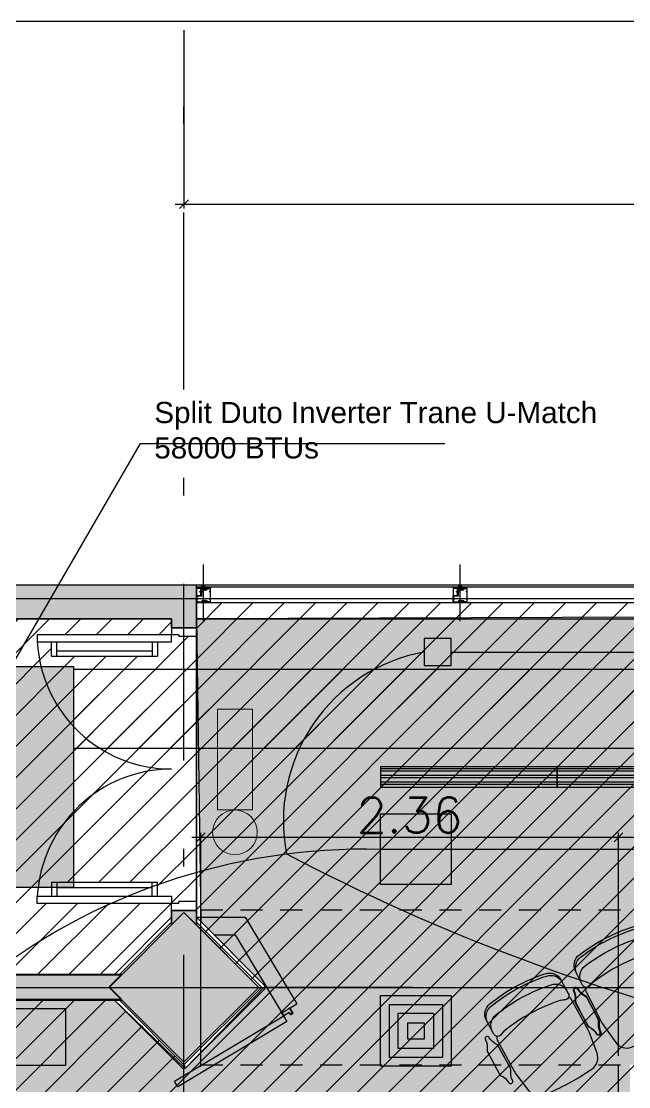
# Model space of a CAD drawing. Header units: millimetres. Extents: x 182 to 575, y -105 to 95.
# Drawn here: x 311.62 to 315.06, y 5.78 to 11.81 of the extents above; entities that cross this region are included whole.
import ezdxf

# ---------------------------------------------------------------- set-up
doc = ezdxf.new("R2010")
doc.units = ezdxf.units.MM
doc.header["$MEASUREMENT"] = 0
for name, pattern in [('DASHDOT', [1, 0.5, -0.25, 0, -0.25]), ('HIDDEN2', [0.1875, 0.125, -0.0625]), ('XR_BL2_AND_MON-REV15$0$DASHDOT', [1, 0.5, -0.25, 0, -0.25])]:
    doc.linetypes.add(name, pattern=pattern)
doc.layers.add('1', color=1, linetype='Continuous', lineweight=9)
doc.layers.add('eletroduto eletrica', color=152, linetype='EL', lineweight=30)
for name, color, linetype in [('ALV_2', 2, 'Continuous'), ('ar condicionado', 160, 'Continuous'), ('base', 253, 'Continuous'), ('CAIX', 1, 'Continuous'), ('COB_PROJ_EST', 1, 'Continuous'), ('construir', 10, 'Continuous'), ('Cota Nivel', 1, 'Continuous'), ('EIXOS', 31, 'DASHDOT'), ('ESTR', 3, 'Continuous'), ('FORRO', 253, 'Continuous'), ('LAY_2', 2, 'Continuous'), ('LUMINOTECNICA', 170, 'Continuous'), ('Mob', 252, 'Continuous'), ('MP-INC-LUMINARIA', 10, 'Continuous'), ('PISO', 252, 'Continuous'), ('XR_BL2_AND_MON-REV15$0$EIXOS_PERFIL', 181, 'XR_BL2_AND_MON-REV15$0$DASHDOT')]:
    doc.layers.add(name, color=color, linetype=linetype)
doc.styles.add('ARIAL', font='arial.ttf')
doc.styles.add('SIMPLEX', font='simplex', dxfattribs={"height": 0.2})
doc.styles.get("Standard").update_dxf_attribs({"font": 'romans.shx'})
doc.linetypes.add('EL', pattern='A,0.5,-0.2,["EL",Standard,S=0.1,R=0,X=-0.08,Y=-0.05],-0.175', length=0.875)
doc.dimstyles.new('SA-25', dxfattribs={"dimtxt": 0.05, "dimasz": 0.05, "dimexe": 0.025, "dimexo": 0.05, "dimgap": 0.025, "dimtad": 1, "dimzin": 4, "dimdsep": 46, "dimtxsty": 'SIMPLEX', "dimblk": 'OBLIQUE', "dimcen": 0.025, "dimdle": 0.05, "dimclrt": 2, "dimaunit": 1, "dimadec": 3, "dimazin": 0, "dimtfac": 1, "dimtofl": 0, "dimtmove": 0, "dimatfit": 3, "dimldrblk": 'OPEN30', "dimfxl": 1, "dimtolj": 1, "dimtzin": 0, "dimarcsym": 0})

# ---------------------------------------------------------------- blocks, each defined once
blk = doc.blocks.new('XR_BL2_AND_MON-REV15$0$P50X50')
at = {"layer": 'base'}
blk.add_hatch(color=256, dxfattribs=at).paths.add_polyline_path([(0, -0.4243), (0.4243, 0), (0, 0.4243), (-0.4243, 0)])
at = {"layer": 'base', "linetype": 'ByBlock'}
blk.add_lwpolyline([(0, -0.4243), (0.4243, 0), (0, 0.4243), (-0.4243, 0)], close=True, dxfattribs=at)
blk = doc.blocks.new('XR_BL2_AND_MON-REV15$0$PILAR 60X60_45')
at = {"layer": 'base'}
blk.add_blockref('XR_BL2_AND_MON-REV15$0$P50X50', (0, 0), dxfattribs=at)
blk = doc.blocks.new('XR_BL2_AND_MON-REV15$0$PERFIL_UNIT_ALCOA')
at = {"color": 1}
for p, q in [((-32.9, 82.7), (-31.8, 82.7)), ((-32.9, 75.7), (-32.9, 82.7)), ((-31.8, 75.7), (-32.9, 75.7)), ((-31.6, 79.7), (-31.6, 78.8)), ((-30.9, 79.7), (-31.6, 79.7)), ((-31.6, 78.8), (-30.9, 78.8)), ((-30.9, 81.8), (-30.9, 79.7)), ((-30.9, 78.8), (-30.9, 76.6)), ((-6.8, 94.7), (-9.4, 94.7)), ((-6.8, 94.7), (-9.4, 94.7)), ((-9.2, 91.6), (-5.5, 91.9)), ((-8, 95.9), (-7, 96.9)), ((-8, 96.3), (-7.5, 96.9)), ((-8, 96.7), (-7.9, 96.9)), ((-8, 95.9), (-7, 96.9)), ((-8, 96.3), (-7.5, 96.9)), ((-8, 96.7), (-7.9, 96.9)), ((-6.9, 95.7), (-8, 96.8)), ((-6.9, 95.7), (-8, 96.8)), ((-7.3, 95.7), (-8, 96.4)), ((-7.3, 95.7), (-8, 96.4)), ((-7.7, 95.7), (-8, 95.9)), ((-7.7, 95.7), (-8, 95.9)), ((-7.8, 95.7), (-6.6, 96.9)), ((-7.8, 95.7), (-6.6, 96.9)), ((-5.5, 94.7), (-7.7, 96.9)), ((-5.5, 94.7), (-7.7, 96.9)), ((-7.4, 95.7), (-6.2, 96.9)), ((-7.4, 95.7), (-6.2, 96.9)), ((-5.1, 94.7), (-7.2, 96.9)), ((-5.1, 94.7), (-7.2, 96.9)), ((-7, 95.7), (-5.8, 96.9)), ((-7, 95.7), (-5.8, 96.9)), ((-4.7, 94.7), (-6.8, 96.9)), ((-6.8, 95), (-4.9, 96.9)), ((-6.8, 95.4), (-5.3, 96.9)), ((-4.7, 94.7), (-6.8, 96.9)), ((-6.8, 95), (-4.9, 96.9)), ((-6.8, 95.4), (-5.3, 96.9)), ((-6.8, 94.7), (-6.8, 95.7)), ((-6.8, 94.7), (-6.8, 95.7)), ((-6, 94.7), (-6.8, 95.6)), ((-6, 94.7), (-6.8, 95.6)), ((-6.4, 94.7), (-6.8, 95.1)), ((-6.4, 94.7), (-6.8, 95.1)), ((-3.9, 94.7), (-6.8, 94.7)), ((-3.9, 94.7), (-6.8, 94.7)), ((-6.6, 94.7), (-4.5, 96.9)), ((-6.6, 94.7), (-4.5, 96.9)), ((-4.3, 94.7), (-6.4, 96.9)), ((-4.3, 94.7), (-6.4, 96.9)), ((-6.2, 94.7), (-4.1, 96.9)), ((-6.2, 94.7), (-4.1, 96.9)), ((-3.9, 94.8), (-6, 96.9)), ((-3.9, 94.8), (-6, 96.9)), ((-5.8, 94.7), (-3.6, 96.9)), ((-5.8, 94.7), (-3.6, 96.9)), ((-3.9, 95.3), (-5.6, 96.9)), ((-3.9, 95.3), (-5.6, 96.9)), ((-5.5, 91.9), (-1.4, 91.9)), ((-5.3, 94.7), (-3.2, 96.9)), ((-5.3, 94.7), (-3.2, 96.9)), ((-3.9, 95.7), (-5.1, 96.9)), ((-3.9, 95.7), (-5.1, 96.9)), ((-4.9, 94.7), (-2.8, 96.9)), ((-4.9, 94.7), (-2.8, 96.9)), ((-3.5, 95.7), (-4.7, 96.9)), ((-3.5, 95.7), (-4.7, 96.9)), ((-4.5, 94.7), (-3.9, 95.3)), ((-4.5, 94.7), (-3.9, 95.3)), ((-3.1, 95.7), (-4.3, 96.9)), ((-3.1, 95.7), (-4.3, 96.9)), ((-4.1, 94.7), (-3.9, 94.9)), ((-4.1, 94.7), (-3.9, 94.9)), ((-2.8, 95.8), (-3.9, 96.9)), ((-2.8, 95.8), (-3.9, 96.9)), ((-3.9, 95.7), (-3.9, 94.7)), ((-3.9, 95.7), (-3.9, 94.7)), ((-1.7, 94.7), (-3.9, 94.7)), ((-1.7, 94.7), (-3.9, 94.7)), ((-3.6, 95.7), (-2.8, 96.5)), ((-3.6, 95.7), (-2.8, 96.5)), ((-2.8, 96.2), (-3.4, 96.9)), ((-2.8, 96.2), (-3.4, 96.9)), ((-3.2, 95.7), (-2.8, 96)), ((-3.2, 95.7), (-2.8, 96)), ((-2.8, 96.6), (-3, 96.9)), ((-2.8, 96.6), (-3, 96.9)), ((38.8, 81.8), (38.8, 79.7)), ((38.8, 79.7), (39.5, 79.7)), ((38.8, 78.8), (38.8, 76.6)), ((39.5, 78.8), (38.8, 78.8)), ((39.5, 79.7), (39.5, 78.8)), ((40.8, 82.7), (39.7, 82.7)), ((39.7, 75.7), (40.8, 75.7)), ((40.8, 75.7), (40.8, 82.7)), ((-33.6, 19), (-33.6, 13.4)), ((-33.6, 13.4), (-15.2, 13.4)), ((-32.9, 42.7), (-31.8, 42.7)), ((-32.9, 35.7), (-32.9, 42.7)), ((-31.8, 35.7), (-32.9, 35.7)), ((-31.6, 39.6), (-31.6, 38.8)), ((-30.9, 39.6), (-31.6, 39.6)), ((-31.6, 38.8), (-30.9, 38.8)), ((-30.9, 41.8), (-30.9, 39.6)), ((-30.9, 38.8), (-30.9, 36.6)), ((-15.2, 19.2), (-21.3, 19.2)), ((-15.2, 19.2), (-21.3, 19.2)), ((-21.3, 13.4), (-15.2, 13.4)), ((-18.6, 19.2), (-12.9, 19.2)), ((-15.2, 19.2), (-15.2, 13.4)), ((-6.8, 23.7), (-9.4, 23.7)), ((-6.8, 23.7), (-9.4, 23.7)), ((-9.2, 26.8), (-5.5, 26.5)), ((-6.9, 22.8), (-8, 21.7)), ((-7.3, 22.8), (-8, 22.1)), ((-7.7, 22.8), (-8, 22.5)), ((-6.9, 22.8), (-8, 21.7)), ((-7.3, 22.8), (-8, 22.1)), ((-7.7, 22.8), (-8, 22.5)), ((-8, 22.6), (-7, 21.6)), ((-8, 22.6), (-7, 21.6)), ((-8, 22.1), (-7.5, 21.6)), ((-8, 22.1), (-7.5, 21.6)), ((-8, 21.7), (-7.9, 21.6)), ((-8, 21.7), (-7.9, 21.6)), ((-7.8, 22.8), (-6.6, 21.6)), ((-7.8, 22.8), (-6.6, 21.6)), ((-5.5, 23.7), (-7.7, 21.6)), ((-5.5, 23.7), (-7.7, 21.6)), ((-7.4, 22.8), (-6.2, 21.6)), ((-7.4, 22.8), (-6.2, 21.6)), ((-5.1, 23.7), (-7.2, 21.6)), ((-5.1, 23.7), (-7.2, 21.6)), ((-7, 22.8), (-5.8, 21.6)), ((-7, 22.8), (-5.8, 21.6)), ((-3.9, 23.7), (-6.8, 23.7)), ((-6.8, 23.7), (-6.8, 22.8)), ((-3.9, 23.7), (-6.8, 23.7)), ((-6.8, 23.7), (-6.8, 22.8)), ((-4.7, 23.7), (-6.8, 21.6)), ((-6, 23.7), (-6.8, 22.9)), ((-6.4, 23.7), (-6.8, 23.3)), ((-4.7, 23.7), (-6.8, 21.6)), ((-6, 23.7), (-6.8, 22.9)), ((-6.4, 23.7), (-6.8, 23.3)), ((-6.8, 23.5), (-4.9, 21.6)), ((-6.8, 23.5), (-4.9, 21.6)), ((-6.8, 23), (-5.3, 21.6)), ((-6.8, 23), (-5.3, 21.6)), ((-6.6, 23.7), (-4.5, 21.6)), ((-6.6, 23.7), (-4.5, 21.6)), ((-4.3, 23.7), (-6.4, 21.6)), ((-4.3, 23.7), (-6.4, 21.6)), ((-6.2, 23.7), (-4.1, 21.6)), ((-6.2, 23.7), (-4.1, 21.6)), ((-3.9, 23.6), (-6, 21.6)), ((-3.9, 23.6), (-6, 21.6)), ((-5.8, 23.7), (-3.6, 21.6)), ((-5.8, 23.7), (-3.6, 21.6)), ((-3.9, 23.2), (-5.6, 21.6)), ((-3.9, 23.2), (-5.6, 21.6)), ((-5.5, 26.5), (-1.4, 26.6)), ((-5.3, 23.7), (-3.2, 21.6)), ((-5.3, 23.7), (-3.2, 21.6)), ((-3.9, 22.8), (-5.1, 21.6)), ((-3.9, 22.8), (-5.1, 21.6)), ((-4.9, 23.7), (-2.8, 21.6)), ((-4.9, 23.7), (-2.8, 21.6)), ((-3.5, 22.8), (-4.7, 21.6)), ((-3.5, 22.8), (-4.7, 21.6)), ((-4.5, 23.7), (-3.9, 23.2)), ((-4.5, 23.7), (-3.9, 23.2)), ((-3.1, 22.8), (-4.3, 21.6)), ((-3.1, 22.8), (-4.3, 21.6)), ((-4.1, 23.7), (-3.9, 23.6)), ((-4.1, 23.7), (-3.9, 23.6)), ((-3.9, 22.8), (-3.9, 23.7)), ((-3.9, 22.8), (-3.9, 23.7)), ((-1.7, 23.7), (-3.9, 23.7)), ((-1.7, 23.7), (-3.9, 23.7)), ((-2.8, 22.7), (-3.9, 21.6)), ((-2.8, 22.7), (-3.9, 21.6)), ((-3.6, 22.8), (-2.8, 22)), ((-3.6, 22.8), (-2.8, 22)), ((-0.4, 19.2), (-3.5, 4.3)), ((-3.5, 13.3), (-3.5, 3.3)), ((-3.5, 8.3), (-3.5, 4.3)), ((-2.8, 22.3), (-3.4, 21.6)), ((-2.8, 22.3), (-3.4, 21.6)), ((-3.2, 22.8), (-2.8, 22.4)), ((-3.2, 22.8), (-2.8, 22.4)), ((-2.8, 21.8), (-3, 21.6)), ((-2.8, 21.8), (-3, 21.6)), ((10, 19.2), (-0.4, 19.2)), ((9.2, 26.6), (9.1, 25.9)), ((9.1, 25.9), (9.1, 25.9)), ((9.2, 26.6), (9.2, 26.6)), ((18, 26.9), (9.5, 26.9)), ((9.5, 26.9), (9.5, 26.9)), ((9.5, 25.1), (9.5, 25.1)), ((9.5, 25.1), (9.5, 24.2)), ((9.5, 24.2), (9.5, 24.2)), ((9.6, 19.2), (12.8, 4.3)), ((16.6, 24.9), (9.8, 25.4)), ((9.8, 25.4), (9.8, 25.4)), ((9.8, 23.9), (9.8, 23.9)), ((9.8, 23.9), (11.8, 23.9)), ((10.1, 25.9), (10.1, 25.9)), ((10.1, 25.9), (16.7, 25.4)), ((11.5, 22.5), (11.5, 22.5)), ((11.5, 22.5), (12, 21.4)), ((12.1, 22.7), (11.7, 22.7)), ((11.7, 22.7), (11.7, 22.7)), ((11.8, 39.3), (26.5, 39.3)), ((12, 21.4), (12, 21.4)), ((12.1, 23.6), (12.1, 22.7)), ((12.1, 22.7), (12.1, 22.7)), ((12.2, 21.2), (12.2, 21.2)), ((12.2, 21.2), (15.1, 21.2)), ((12.7, 41.8), (12.7, 41.8)), ((12.7, 41.8), (12.7, 39.8)), ((12.7, 39.8), (13.5, 39.8)), ((13.5, 38.9), (12.7, 38.9)), ((12.7, 38.9), (12.7, 36.9)), ((12.7, 36.9), (12.7, 36.9)), ((12.8, 13.3), (12.8, 3.3)), ((12.8, 8.3), (12.8, 4.3)), ((14.6, 42.6), (13.5, 42.6)), ((13.5, 42.6), (13.5, 42.6)), ((13.5, 39.8), (13.5, 38.9)), ((13.5, 36.1), (13.5, 36.1)), ((13.5, 36.1), (14.6, 36.1)), ((14.6, 36.1), (14.6, 42.6)), ((14.6, 40.3), (15.2, 40.3)), ((14.6, 38.4), (15, 38.4)), ((15, 38.4), (15.2, 40.9)), ((15, 38.4), (15.5, 37.8)), ((15.1, 21.2), (15.1, 21.2)), ((15.2, 40.9), (15.8, 40.3)), ((15.2, 22.7), (15.2, 23.6)), ((15.6, 22.7), (15.2, 22.7)), ((15.2, 22.7), (15.2, 22.7)), ((15.3, 21.4), (15.8, 22.5)), ((15.3, 21.4), (15.3, 21.4)), ((15.5, 37.8), (15.8, 40.3)), ((15.5, 23.9), (18, 23.9)), ((15.6, 38.4), (16.2, 38.4)), ((15.6, 22.7), (15.6, 22.7)), ((15.8, 40.3), (16.3, 40.3)), ((15.8, 22.5), (15.8, 22.5)), ((16.2, 38.4), (16.4, 40.9)), ((16.2, 38.4), (16.7, 37.8)), ((16.4, 40.9), (16.9, 40.3)), ((16.6, 24.9), (16.6, 24.9)), ((16.7, 37.8), (16.9, 40.3)), ((16.7, 38.4), (17.3, 38.4)), ((16.7, 25.4), (16.7, 25.4)), ((16.8, 25.2), (16.8, 25.2)), ((16.8, 25.2), (16.8, 25.1)), ((16.8, 25.1), (16.8, 25.1)), ((16.9, 40.3), (17.5, 40.3)), ((17.3, 38.4), (17.5, 40.9)), ((17.3, 38.4), (17.8, 37.8)), ((17.5, 40.9), (18, 40.3)), ((17.8, 37.8), (18, 40.3)), ((17.9, 38.4), (18.4, 38.4)), ((18, 40.3), (18.6, 40.3)), ((18, 26.9), (18, 26.9)), ((18, 23.9), (18, 23.9)), ((18.3, 24.2), (18.3, 26.6)), ((18.3, 26.6), (18.3, 26.6)), ((18.3, 24.2), (18.3, 24.2)), ((18.4, 38.4), (18.7, 40.9)), ((18.4, 38.4), (18.9, 37.8)), ((18.7, 40.9), (19.2, 40.3)), ((18.9, 37.8), (19.2, 40.3)), ((19, 38.4), (19.1, 38.4)), ((19, 38.4), (19.4, 38.4)), ((19.2, 40.3), (19.2, 40.3)), ((19.2, 40.3), (19.6, 40.3)), ((19.4, 38.4), (19.6, 40.9)), ((19.4, 38.4), (19.9, 37.8)), ((19.6, 40.9), (20.2, 40.3)), ((19.9, 37.8), (20.2, 40.3)), ((20, 38.4), (20.6, 38.4)), ((20.2, 40.3), (20.7, 40.3)), ((20.6, 38.4), (20.8, 40.9)), ((20.6, 38.4), (21.1, 37.8)), ((20.8, 40.9), (21.3, 40.3)), ((21.1, 37.8), (21.3, 40.3)), ((21.1, 38.4), (21.7, 38.4)), ((21.3, 40.3), (21.9, 40.3)), ((21.7, 38.4), (21.9, 40.9)), ((21.7, 38.4), (22.2, 37.8)), ((21.9, 40.9), (22.4, 40.3)), ((22.2, 37.8), (22.4, 40.3)), ((22.3, 38.4), (22.8, 38.4)), ((22.4, 40.3), (23, 40.3)), ((22.8, 38.4), (23.1, 40.9)), ((22.8, 38.4), (23.4, 37.8)), ((23.1, 40.9), (23.6, 40.3)), ((23.4, 37.8), (23.6, 40.3)), ((23.4, 38.4), (23.5, 38.4)), ((23.6, 40.3), (23.6, 40.3)), ((24, 38.8), (24.1, 39.9)), ((24.4, 19.2), (24.4, 13.4)), ((30.6, 13.4), (24.4, 13.4)), ((42.9, 13.4), (24.4, 13.4)), ((26.2, 19.2), (32.3, 19.2)), ((26.2, 19.2), (44.6, 19.2)), ((42.9, 19), (42.9, 13.4))]:
    blk.add_line(p, q, dxfattribs=at)
for points in [[(-33.3, 19.2), (-0.4, 19.2), (-0.4, 19.2), (-0.4, 23.8), (-0.4, 23.8), (-3.4, 23.8, 1), (-3.4, 22.8), (-2.6, 22.8), (-2.6, 21.5), (-8.2, 21.5), (-8.2, 22.8), (-7.4, 22.8, 1), (-7.4, 23.8), (-10.4, 23.8), (-10.4, 22.9, -0.414214), (-12.4, 20.9), (-31.7, 20.9, -0.414214), (-33.7, 22.9), (-33.7, 95.5, -0.414214), (-31.7, 97.5), (-10.4, 97.5), (-10.4, 97.5), (-10.4, 95.4), (-10.4, 95.4, 0.419197), (-9.6, 94.6), (-7.4, 94.6, 1.022616), (-7.4, 95.6), (-8.2, 95.6), (-8.2, 96.9), (-2.6, 96.9), (-2.6, 95.6), (-3.4, 95.6, 1), (-3.4, 94.6), (-0.4, 94.6), (-0.4, 94.6), (-0.4, 99.2), (-35.4, 99.2), (-35.4, 99.2), (-35.4, 17.6, 0.414214), (-35, 17.2), (-34.1, 17.2, 0.414214), (-33.7, 17.6), (-33.7, 18.8, -0.414214), (-33.3, 19.2)], [(39.9, 96.5), (13.8, 96.5, 0.414214), (11.8, 94.5), (11.8, 91.1, -0.414214), (10.1, 89.4), (-3.5, 89.4), (-3.5, 86.4), (-5.3, 86.4), (-5.3, 89.4), (-13.1, 88.7, -1.000008), (-13.3, 90.9), (-5.4, 91.6), (-5.4, 91.6), (9.6, 91.6), (9.6, 98.8, -0.414214), (10, 99.2), (44.2, 99.2, -0.414214), (44.6, 98.8), (44.6, 62.6, -0.406616), (44.2, 62.2), (17.9, 62.2, 0.414214), (17.5, 61.8), (17.5, 27.3, -0.414214), (17.1, 26.9), (-5.4, 26.9), (-13, 27.5, -1.000008), (-12.8, 30.3), (-5.3, 29.7), (-5.3, 32.7), (-3.5, 32.7), (-3.5, 29.7), (12.8, 29.7, 0.414214), (14.8, 31.7), (14.8, 64.5, -0.414214), (15.2, 64.9), (39.9, 64.9, 0.414214), (41.9, 66.9), (41.9, 94.5, 0.414214), (39.9, 96.5)], [(18.6, 55.6), (18.6, 30.3), (18.2, 30.3, 1), (18.2, 28.8), (18.6, 28.8), (18.6, 23.8), (15.7, 23.8, 0.414173), (15.3, 23.4), (15.3, 22.8), (16.1, 22.8, -0.585709), (16.4, 22.2), (15.7, 21, -0.26127), (15.3, 20.8), (11.9, 20.8, -0.253886), (11.6, 21), (10.8, 22.2, -0.595041), (11.1, 22.8), (11.9, 22.8), (11.9, 23.4, 0.414173), (11.5, 23.8), (10, 23.8, 0.414214), (9.6, 23.4), (9.6, 19.6, 0.414214), (10, 19.2), (44.2, 19.2, 0.414214), (44.6, 19.6), (44.6, 61.7, 0.414214), (44.2, 62.1), (19, 62.1, 0.414214), (18.6, 61.7), (18.6, 57.1), (18.2, 57.1, 1), (18.2, 55.6), (18.6, 55.6)], [(19.7, 22.3), (18.5, 22.3, 0.414214), (18.1, 21.9), (18.1, 21.1, 0.414214), (18.5, 20.7), (43.1, 20.7), (43.1, 60.6), (20.1, 60.6), (20.1, 22.7, -0.414214), (19.7, 22.3)], [(12.7, 22), (12.7, 23.7), (12.7, 23.7, -0.414214), (12.9, 23.9), (12.9, 23.9), (14.4, 23.9), (14.4, 23.9, -0.414214), (14.6, 23.7), (14.6, 23.7), (14.6, 22), (14.6, 22, -0.414214), (14.4, 21.9), (14.4, 21.9), (12.9, 21.9), (12.9, 21.9, -0.414214), (12.7, 22)]]:
    blk.add_lwpolyline(points, format="xyb", dxfattribs=at)
for points in [[(-6.8, 95.7), (-8, 95.7), (-8, 96.9), (-2.8, 96.9), (-2.8, 95.7), (-3.9, 95.7)], [(-6.8, 95.7), (-8, 95.7), (-8, 96.9), (-2.8, 96.9), (-2.8, 95.7), (-3.9, 95.7)], [(-6.8, 22.8), (-8, 22.8), (-8, 21.6), (-2.8, 21.6), (-2.8, 22.8), (-3.9, 22.8)], [(-6.8, 22.8), (-8, 22.8), (-8, 21.6), (-2.8, 21.6), (-2.8, 22.8), (-3.9, 22.8)]]:
    blk.add_lwpolyline(points, dxfattribs=at)
for centre, radius, start, end in [((-31.8, 81.8), 0.869, 0, 90), ((-31.8, 76.6), 0.869, 270, 0), ((-9.2, 93.2), 1.57, 97.37761, 269.71703), ((-1.6, 93.3), 1.44, 277.41154, 92.3804), ((39.7, 81.8), 0.869, 90, 180), ((39.7, 76.6), 0.869, 180, 270), ((-31.8, 41.8), 0.869, 0, 90), ((-31.8, 36.6), 0.869, 270, 0), ((-9.2, 25.3), 1.57, 90.28297, 262.62239), ((-1.6, 25.1), 1.44, 267.6196, 82.58846), ((9.6, 25.9), 0.5, 173.08024, 359.99995), ((9.5, 26.6), 0.3, 90.00022, 173.07636), ((9.8, 25.1), 0.3, 86.92056, 179.9979), ((9.8, 24.2), 0.3, 180, 270), ((11.7, 22.5), 0.184, 90, 194.99982), ((11.8, 23.6), 0.3, 360, 90), ((12.2, 21.4), 0.184, 202.01916, 270), ((15.1, 21.4), 0.184, 270, 337.9776), ((15.5, 23.6), 0.3, 90, 180), ((15.6, 22.5), 0.184, 344.99746, 90), ((16.6, 25.1), 0.2, 266.92251, 0), ((16.6, 25.2), 0.2, 0, 86.45616), ((18, 26.6), 0.3, 0, 90), ((18, 24.2), 0.3, 270, 0)]:
    blk.add_arc(centre, radius, start, end, dxfattribs=at)
at = {"color": 1, "extrusion": (0, 0, -1)}
for centre, major_axis in [((13.5, 41.8), (0.573, -0.573)), ((13.5, 36.9), (0.573, 0.573))]:
    blk.add_ellipse(centre, major_axis=major_axis, ratio=1, start_param=2.356194, end_param=3.926991, dxfattribs=at)
at = {"color": 1}
for points, knots in [([(25, 39.3), (24.9, 39.3), (24.8, 39.3), (24.8, 39.3), (24.7, 39.3), (24.7, 39.2), (24.6, 39.2), (24.6, 39.1), (24.6, 39.1), (24.5, 39.1), (24.4, 39.1), (24.4, 39), (24.3, 39), (24.3, 39), (24.3, 39), (24.2, 38.9), (24.2, 38.9), (24.1, 38.9), (24.1, 38.9), (24, 38.8), (24, 38.8), (23.9, 38.8), (23.9, 38.7), (23.8, 38.7), (23.8, 38.7), (23.7, 38.6), (23.7, 38.6), (23.5, 38.5), (23.5, 38.4), (23.5, 38.4), (23.5, 38.4), (23.4, 38.2), (23.4, 38.2), (23.4, 38.2)], [0, 0, 0, 0, 0.051439, 0.072585, 0.094945, 0.148925, 0.177318, 0.208117, 0.229263, 0.263962, 0.286322, 0.316684, 0.341831, 0.370224, 0.385176, 0.410323, 0.432683, 0.466448, 0.484229, 0.519793, 0.54494, 0.583668, 0.608815, 0.635405, 0.653187, 0.684808, 0.766724, 0.798345, 0.829966, 0.855113, 0.870066, 0.927124, 1, 1, 1, 1]), ([(25, 39.3), (24.9, 39.4), (24.7, 39.6), (24.7, 39.6), (24.6, 39.6), (24.6, 39.7), (24.5, 39.7), (24.5, 39.7), (24.4, 39.8), (24.4, 39.8), (24.3, 39.9), (24.3, 39.9), (24.2, 39.9), (24.1, 40), (24, 40), (24, 40), (23.9, 40), (23.8, 40), (23.7, 40.1), (23.7, 40.2), (23.7, 40.3), (23.6, 40.3), (23.6, 40.3), (23.5, 40.4), (23.5, 40.4)], [0, 0, 0, 0, 0.07678, 0.102261, 0.156401, 0.18506, 0.227914, 0.244954, 0.311716, 0.342019, 0.377118, 0.407421, 0.432902, 0.525013, 0.566753, 0.587018, 0.625497, 0.657854, 0.688156, 0.805193, 0.825457, 0.896684, 0.922166, 1, 1, 1, 1])]:
    blk.add_open_spline(points, degree=3, knots=knots, dxfattribs=at)
at = {"layer": 'XR_BL2_AND_MON-REV15$0$EIXOS_PERFIL', "linetype": 'ByBlock', "ltscale": 0.1}
blk.add_line((4.6, 206.7), (4.6, -114.6), dxfattribs=at)
blk = doc.blocks.new('XR_BL2_AND_MON-REV15$0$A$C10B331E6')
at = {"layer": 'base'}
for p, q in [((-0.1499, 0), (-0.1499, -9.3133, 2.33)), ((-0.06, 0, 197.496), (-0.06, -9.3133, 199.826)), ((-0.0499, 0, 179.8525), (-0.0499, -9.3133, 199.826))]:
    blk.add_line(p, q, dxfattribs=at)
at = {"layer": 'base', "elevation": 179.8525}
blk.add_lwpolyline([(-0.06, -9.3133), (-0.0499, -9.3133)], dxfattribs=at)
at = {"layer": 'base', "linetype": 'ByBlock', "ltscale": 0.1, "xscale": -0.001000000000203727, "yscale": 0.001000000000203727, "zscale": 0.0009999999999763531, "rotation": 90}
for p in [(-0.0466, -7.8162), (-0.0466, -9.2687, 179.8525)]:
    blk.add_blockref('XR_BL2_AND_MON-REV15$0$PERFIL_UNIT_ALCOA', p, dxfattribs=at)
blk = doc.blocks.new('XR_BL2_AND_MON-REV15$0$P2000501')
for points in [[(0.2315, -0.362, 0.149389), (0.24, -0.3341), (0.24, -0.1416, 0.03724), (0.2389, -0.1267), (0.2207, -0.0055, 0.342214), (0.1543, 0.058, 0.051556), (-0.1543, 0.058, 0.342214), (-0.2207, -0.0055), (-0.2389, -0.1267, 0.03724), (-0.24, -0.1416), (-0.24, -0.3341, 0.149389), (-0.2315, -0.362)], [(0.24, -0.397, -0.36261), (0.1784, -0.4708, -0.08991), (-0.1784, -0.4708, -0.36261), (-0.24, -0.397)], [(0.24, -0.453, -0.36261), (0.1784, -0.5268, -0.08991), (-0.1784, -0.5268, -0.36261), (-0.24, -0.453)]]:
    blk.add_lwpolyline(points, format="xyb")
for points in [[(-0.2541, -0.1536, -0.164851), (-0.25, -0.1658), (-0.25, -0.3099, -0.164851), (-0.2541, -0.322, 0.162089), (-0.2725, -0.3753, -1), (-0.2975, -0.3753, 0.162089), (-0.3159, -0.322, -0.164851), (-0.32, -0.3099), (-0.32, -0.1658, -0.164851), (-0.3159, -0.1536, 0.162089), (-0.2975, -0.1003, -1), (-0.2725, -0.1003, 0.162089)], [(0.25, -0.1658), (0.25, -0.3099, 0.164851), (0.2541, -0.322, -0.162089), (0.2725, -0.3753, 1), (0.2975, -0.3753, -0.162089), (0.3159, -0.322, 0.164851), (0.32, -0.3099), (0.32, -0.1658, 0.164851), (0.3159, -0.1536, -0.162089), (0.2975, -0.1003, 1), (0.2725, -0.1003, -0.162089), (0.2541, -0.1536, 0.164851)], [(-0.1784, -0.3681, 0.08991), (0.1784, -0.3681, 0.086278), (0.2025, -0.3592, -0.57735), (0.24, -0.3809), (0.24, -0.468, -0.36261), (0.1784, -0.5418, -0.08991), (-0.1784, -0.5418, -0.36261), (-0.24, -0.468), (-0.24, -0.3809, -0.57735), (-0.2025, -0.3592, 0.086278)]]:
    blk.add_lwpolyline(points, format="xyb", close=True)
blk = doc.blocks.new('XR_BL2_AND_MON-REV15$0$P160')
for p, q in [((-1.44, 0.78), (-1.52, 0.78)), ((-1.44, 0.75), (-1.52, 0.75)), ((-1.47, 0.75), (-1.47, 0.21)), ((-1.44, 0.78), (-1.44, 0.18)), ((-0.16, 0.78), (-0.08, 0.78)), ((-0.16, 0.78), (-0.16, 0.18)), ((-0.16, 0.75), (-0.08, 0.75)), ((-0.13, 0.75), (-0.13, 0.21)), ((-1.52, 0.21), (-1.44, 0.21)), ((-0.08, 0.21), (-0.16, 0.21)), ((-1.52, 0.18), (-1.44, 0.18)), ((-0.08, 0.18), (-0.16, 0.18)), ((-1.6, -0.04), (-1.6, 0.1)), ((-1.6, 0.1), (-1.56, 0.1)), ((-1.56, 0.06), (-1.56, 0.1)), ((-0.04, 0.06), (-0.04, 0.1)), ((0, 0.1), (-0.04, 0.1)), ((0, -0.04), (0, 0.1)), ((-1.56, 0.06), (-1.55, 0.06)), ((-1.55, -0.04), (-1.55, 0.06)), ((-0.05, -0.04), (-0.05, 0.06)), ((-0.04, 0.06), (-0.05, 0.06)), ((-1.6, -0.04), (-1.55, -0.04)), ((0, -0.04), (-0.05, -0.04))]:
    blk.add_line(p, q)
for points in [[(-1.52, 0.1), (-1.56, 0.1), (-1.56, 0.86), (-1.52, 0.86)], [(-0.08, 0.1), (-0.04, 0.1), (-0.04, 0.86), (-0.08, 0.86)]]:
    blk.add_lwpolyline(points, close=True)
for centre, start, end in [((-1.5619, 0.0992), 0.05756, 86.84612), ((-0.0381, 0.0992), 93.15388, 179.94244)]:
    blk.add_arc(centre, 0.7619, start, end)
blk = doc.blocks.new('_Oblique')
at = {"color": 0, "linetype": 'ByBlock', "lineweight": -2}
blk.add_line((-0.5, -0.5), (0.5, 0.5), dxfattribs=at)
blk = doc.blocks.new('*D56')
at = {"layer": 'Defpoints', "color": 0, "transparency": 16777216}
for p in [(314.999, 7.1956), (314.999, 5.9082, 195.166), (312.6358, 5.8464, 195.166)]:
    blk.add_point(p, dxfattribs=at)
at = {"layer": 'FORRO', "color": 0, "lineweight": -2, "transparency": 16777216}
for p, q in [((312.5858, 7.1956), (315.049, 7.1956)), ((312.6358, 5.8964), (312.6358, 7.2206)), ((314.999, 5.9582), (314.999, 7.2206))]:
    blk.add_line(p, q, dxfattribs=at)
at = {"layer": 'FORRO', "color": 0, "lineweight": -2, "transparency": 16777216, "xscale": 0.05, "yscale": 0.05, "zscale": 0.05, "rotation": 180}
blk.add_blockref('_Oblique', (312.6358, 7.1956), dxfattribs=at)
at = {"layer": 'FORRO', "color": 0, "lineweight": -2, "transparency": 16777216, "xscale": 0.05, "yscale": 0.05, "zscale": 0.05}
blk.add_blockref('_Oblique', (314.999, 7.1956), dxfattribs=at)
at = {"layer": 'FORRO', "color": 2, "transparency": 16777216, "insert": (313.8174, 7.3206), "char_height": 0.2, "attachment_point": 5, "style": 'SIMPLEX'}
blk.add_mtext('\\A1;2.36', dxfattribs=at)
blk = doc.blocks.new('_Open30')
at = {"color": 0, "linetype": 'ByBlock', "lineweight": -2}
for p, q in [((-1, 0.27), (0, 0)), ((0, 0), (-1, -0.27)), ((0, 0), (-1, 0))]:
    blk.add_line(p, q, dxfattribs=at)
blk = doc.blocks.new('*D57')
at = {"layer": 'Defpoints', "color": 0, "transparency": 16777216}
for p in [(319.2151, 7.1956), (314.999, 5.9082, 195.166), (319.2151, 5.9082)]:
    blk.add_point(p, dxfattribs=at)
at = {"layer": 'FORRO', "color": 0, "lineweight": -2, "transparency": 16777216}
for p, q in [((314.949, 7.1956), (319.2651, 7.1956)), ((314.999, 5.9582), (314.999, 7.2206)), ((319.2151, 5.9582), (319.2151, 7.2206))]:
    blk.add_line(p, q, dxfattribs=at)
at = {"layer": 'FORRO', "color": 0, "lineweight": -2, "transparency": 16777216, "xscale": 0.05, "yscale": 0.05, "zscale": 0.05, "rotation": 180}
blk.add_blockref('_Oblique', (314.999, 7.1956), dxfattribs=at)
at = {"layer": 'FORRO', "color": 0, "lineweight": -2, "transparency": 16777216, "xscale": 0.05, "yscale": 0.05, "zscale": 0.05}
blk.add_blockref('_Oblique', (319.2151, 7.1956), dxfattribs=at)
at = {"layer": 'FORRO', "color": 2, "transparency": 16777216, "insert": (317.107, 7.3206), "char_height": 0.2, "attachment_point": 5, "style": 'SIMPLEX'}
blk.add_mtext('\\A1;4.22', dxfattribs=at)
blk = doc.blocks.new('DIFUS LIN')
at = {"ltscale": 0.8}
h = blk.add_hatch(dxfattribs=at)
h.set_pattern_fill('ANSI32', color=256, scale=0.1, angle=45)
h.set_pattern_definition([(90, (-134.6328, -206.38291), (-0.0375, 0), []), (90, (-134.6203, -206.37041), (-0.0375, 0), [])])
h.paths.add_polyline_path([(-0.0572, 1), (0.0572, 1), (0.0572, 0), (-0.0572, 0)])
blk.add_lwpolyline([(-0.0572, 1), (0.0572, 1), (0.0572, 0), (-0.0572, 0)], close=True, dxfattribs=at)
blk = doc.blocks.new('40x40-4000')
at = {"layer": 'LUMINOTECNICA', "ltscale": 0.8}
h = blk.add_hatch(color=81, dxfattribs=at)
h.dxf.hatch_style = 1
h.paths.add_polyline_path([(-0.2, -0.2), (0.2, -0.2), (0.2, 0.2), (-0.2, 0.2)])
blk.add_lwpolyline([(-0.2, -0.2), (0.2, -0.2), (0.2, 0.2), (-0.2, 0.2)], close=True, dxfattribs=at)
blk = doc.blocks.new('STH8960PTO')
at = {"layer": 'LUMINOTECNICA', "ltscale": 0.8}
h = blk.add_hatch(color=31, dxfattribs=at)
h.dxf.hatch_style = 1
h.paths.add_polyline_path([(-0.0768, 0.0768), (0.0768, 0.0768), (0.0768, -0.0768), (-0.0768, -0.0768)])
blk.add_lwpolyline([(-0.0768, 0.0768), (0.0768, 0.0768), (0.0768, -0.0768), (-0.0768, -0.0768)], close=True, dxfattribs=at)
blk = doc.blocks.new('GRELHA AR')
at = {"layer": 'ar condicionado', "color": 1}
for points in [[(-0.2, 0.2), (0.2, 0.2), (0.2, -0.2), (-0.2, -0.2)], [(-0.1499, 0.1499), (0.1499, 0.1499), (0.1499, -0.1499), (-0.1499, -0.1499)], [(-0.1003, 0.1003), (0.1003, 0.1003), (0.1003, -0.1003), (-0.1003, -0.1003)], [(-0.0459, 0.0459), (0.0459, 0.0459), (0.0459, -0.0459), (-0.0459, -0.0459)]]:
    blk.add_lwpolyline(points, close=True, dxfattribs=at)
blk = doc.blocks.new('*D81')
at = {"layer": 'Cota Nivel', "color": 0, "lineweight": -2, "transparency": 16777216}
for p, q in [((312.5408, 11.7633), (312.5408, 10.7537)), ((318.7908, 11.7633), (318.7908, 10.7537)), ((312.4908, 10.7787), (318.8408, 10.7787))]:
    blk.add_line(p, q, dxfattribs=at)
at = {"layer": 'Defpoints', "color": 0, "transparency": 16777216}
for p in [(312.5408, 11.8133), (318.7908, 11.8133), (318.7908, 10.7787)]:
    blk.add_point(p, dxfattribs=at)
at = {"layer": 'Cota Nivel', "color": 0, "lineweight": -2, "transparency": 16777216, "xscale": 0.05, "yscale": 0.05, "zscale": 0.05, "rotation": 180}
blk.add_blockref('_Oblique', (312.5408, 10.7787), dxfattribs=at)
at = {"layer": 'Cota Nivel', "color": 0, "lineweight": -2, "transparency": 16777216, "xscale": 0.05, "yscale": 0.05, "zscale": 0.05}
blk.add_blockref('_Oblique', (318.7908, 10.7787), dxfattribs=at)
at = {"layer": 'Cota Nivel', "color": 2, "transparency": 16777216, "insert": (315.6658, 10.9037), "char_height": 0.2, "attachment_point": 5, "style": 'SIMPLEX'}
blk.add_mtext('\\A1;6.25', dxfattribs=at)
blk = doc.blocks.new('*D86')
at = {"layer": 'Cota Nivel', "color": 0, "lineweight": -2, "transparency": 16777216}
for p, q in [((315.5735, 8.5966), (315.5735, 6.2966)), ((301.9892, 8.5466), (315.5985, 8.5466)), ((301.9892, 6.3466), (315.5985, 6.3466))]:
    blk.add_line(p, q, dxfattribs=at)
at = {"layer": 'Defpoints', "color": 0, "transparency": 16777216}
for p in [(301.9392, 8.5466), (301.9392, 6.3466), (315.5735, 6.3466)]:
    blk.add_point(p, dxfattribs=at)
at = {"layer": 'Cota Nivel', "color": 0, "lineweight": -2, "transparency": 16777216, "xscale": 0.05, "yscale": 0.05, "zscale": 0.05}
for p, rotation in [((315.5735, 8.5466), 90), ((315.5735, 6.3466), 270)]:
    blk.add_blockref('_Oblique', p, dxfattribs=dict(at, rotation=rotation))
at = {"layer": 'Cota Nivel', "color": 2, "transparency": 16777216, "insert": (315.4485, 7.4466), "char_height": 0.2, "attachment_point": 5, "rotation": 90, "style": 'SIMPLEX'}
blk.add_mtext('\\A1;2.20', dxfattribs=at)
blk = doc.blocks.new('*D87')
at = {"layer": 'Cota Nivel', "color": 0, "lineweight": -2, "transparency": 16777216}
for p, q in [((315.5735, 6.3966), (315.5735, -2.3034)), ((301.9892, 6.3466), (315.5985, 6.3466)), ((301.9892, -2.2534), (315.5985, -2.2534))]:
    blk.add_line(p, q, dxfattribs=at)
at = {"layer": 'Defpoints', "color": 0, "transparency": 16777216}
for p in [(301.9392, 6.3466), (301.9392, -2.2534), (315.5735, -2.2534)]:
    blk.add_point(p, dxfattribs=at)
at = {"layer": 'Cota Nivel', "color": 0, "lineweight": -2, "transparency": 16777216, "xscale": 0.05, "yscale": 0.05, "zscale": 0.05}
for p, rotation in [((315.5735, 6.3466), 90), ((315.5735, -2.2534), 270)]:
    blk.add_blockref('_Oblique', p, dxfattribs=dict(at, rotation=rotation))
at = {"layer": 'Cota Nivel', "color": 2, "transparency": 16777216, "insert": (315.4485, 2.0466), "char_height": 0.2, "attachment_point": 5, "rotation": 90, "style": 'SIMPLEX'}
blk.add_mtext('\\A1;8.60', dxfattribs=at)
blk = doc.blocks.new('LUMINÁRIA DE EMERGÊNCIA')
at = {"layer": '1', "ltscale": 0.5}
blk.add_hatch(color=10, dxfattribs=at).paths.add_polyline_path([(-0.0589, -0.0677), (-0.0118, -0.0677), (-0.0118, 0.0677), (-0.0589, 0.0677)])
at = {"layer": '1', "color": 10}
blk.add_lwpolyline([(-0.0589, 0.0677), (-0.0118, 0.0677), (-0.0118, -0.0677), (-0.0589, -0.0677)], close=True, dxfattribs=at)
blk.add_circle((-0.0353, 0.0977), 0.03, dxfattribs=at)

msp = doc.modelspace()

# ---------------------------------------------------------------- hatches: boundary and pattern name
at = {"layer": 'ar condicionado'}
h = msp.add_hatch(color=256, dxfattribs=at)
h.dxf.hatch_style = 1
h.paths.add_polyline_path([(311.9156, 8.1622), (311.9156, 6.9122), (310.8036, 6.9122), (310.8036, 8.1622)])
h = msp.add_hatch(dxfattribs=at)
h.set_pattern_fill('ANSI31', color=256)
h.paths.add_polyline_path([(324.7224, 8.1475), (311.9156, 8.1475), (311.9156, 7.6975), (325.0408, 7.6975), (325.0408, 7.5983)])
h.paths.add_polyline_path([(338.166, 8.1475), (325.0408, 8.1475), (325.0408, 7.6975), (338.166, 7.6975)])
h.paths.add_polyline_path([(335.7517, 7.5944), (336.3299, 7.5944), (336.3299, 7.48), (335.7517, 7.48)])
h.paths.add_polyline_path([(325.0408, 8.1475), (324.7224, 8.1475), (325.0408, 7.5983)], flags=17)
h = msp.add_hatch(color=256, dxfattribs=at)
h.dxf.hatch_style = 1
h.paths.add_polyline_path([(310.7991, 6.2241), (310.7991, 5.9055), (311.8718, 5.9055), (311.8718, 6.2241)])
at = {"layer": 'base'}
for points in [[(312.4708, 8.4316), (312.4708, 8.3816), (312.6108, 8.3816), (312.6108, 8.6216), (309.3408, 8.6216), (309.3408, 8.4316)], [(312.4708, 6.7009), (312.4708, 6.7816), (312.6108, 6.7816), (312.6108, 6.7009), (312.5408, 6.7709)], [(307.4858, 2.1191), (307.4858, 3.866), (307.3158, 3.866), (307.3158, 3.776), (307.3458, 3.776), (307.3458, 0.3223), (307.3158, 0.3223), (307.3158, 0.2323), (307.4858, 0.2323), (307.4858, 1.9791), (310.5455, 1.9791), (310.5455, -2.1809), (309.0579, -2.1809), (309.0579, -2.3209), (310.7355, -2.3209), (310.7355, -2.1809), (310.6855, -2.1809), (310.6855, -0.4191), (312.4458, -0.4191), (312.4458, -1.9216), (312.5408, -1.8266), (312.6358, -1.9216), (312.6358, 2.3591), (311.5355, 2.3591), (311.5355, 2.2191), (312.4458, 2.2191), (312.4458, -0.2791), (310.6855, -0.2791), (310.6855, 2.2191), (310.7355, 2.2191), (310.7355, 2.3591), (310.6855, 2.3591), (310.6855, 6.2791), (312.1866, 6.2791), (312.1166, 6.3491), (312.1866, 6.4191), (309.0579, 6.4191), (309.0579, 6.2791), (310.5455, 6.2791), (310.5455, 2.1191)]]:
    msp.add_hatch(color=256, dxfattribs=at).paths.add_polyline_path(points)
at = {"layer": 'construir'}
h = msp.add_hatch(dxfattribs=at)
h.set_pattern_fill('ANSI31', color=256)
edge = h.paths.add_edge_path()
edge.add_line((325.0408, 7.0141), (325.0408, 8.4316))
edge.add_line((325.0408, 8.4316), (321.9241, 8.4316))
edge.add_line((321.9241, 8.4316), (321.9241, 8.5216))
edge.add_line((321.9241, 8.5216), (312.6108, 8.5216))
edge.add_line((312.6108, 8.5216), (312.6108, 6.7009))
edge.add_line((312.6108, 6.7009), (312.9651, 6.3466))
edge.add_line((312.9651, 6.3466), (312.5358, 5.9174))
edge.add_line((312.5358, 5.9174), (312.1491, 6.2716))
edge.add_line((312.1491, 6.2716), (310.7128, 6.2729))
edge.add_line((310.7128, 6.2729), (310.7128, 2.3604))
edge.add_line((310.7128, 2.3604), (312.6358, 2.3612))
edge.add_line((312.6358, 2.3612), (312.6358, 2.923))
edge.add_arc((325.0259, -13.7934), 20.8076, 89.95894, 126.54546, ccw=False)
h = msp.add_hatch(dxfattribs=at)
h.set_pattern_fill('ANSI31', color=256)
h.paths.add_polyline_path([(311.7108, 8.3016), (311.7108, 8.3416), (312.4708, 8.3416), (312.4708, 8.3816), (312.4708, 8.4316), (310.6158, 8.4316), (310.6158, 6.4191), (312.1466, 6.4191), (312.4708, 6.7433), (312.4708, 6.7816), (312.4708, 6.8216), (311.7108, 6.8216), (311.7108, 6.8616, -0.398181), (312.4716, 7.5816, -0.398181)])
h.paths.add_polyline_path([(312.6108, 8.3316), (312.5108, 8.3316), (312.5108, 8.3416), (312.4708, 8.3416), (312.4708, 8.3016), (312.3908, 8.3016), (312.3908, 8.2216), (311.7908, 8.2216), (311.7908, 8.3016), (311.7108, 8.3016, 0.398181), (312.4716, 7.5816, 0.398181), (311.7108, 6.8616), (311.7908, 6.8616), (311.7908, 6.9416), (312.3908, 6.9416), (312.3908, 6.8616), (312.4708, 6.8616), (312.4708, 6.8216), (312.5108, 6.8216), (312.5108, 6.8316), (312.6108, 6.8316)])
at = {"layer": 'FORRO', "transparency": 33554602}
h = msp.add_hatch(color=256, dxfattribs=at)
h.dxf.hatch_style = 1
h.paths.add_polyline_path([(315.0651, 5.9082), (319.2151, 5.9082), (319.2151, -2.1584), (317.2461, -2.1584), (317.2753, -2.2034), (337.1666, -2.2034), (337.4408, -1.9291), (337.4408, 2.3516), (339.3689, 2.3837), (339.3689, 6.2766), (337.9375, 6.2766), (337.5408, 5.8799), (337.0812, 6.3537), (337.4708, 6.7433), (337.4708, 8.5216), (312.6108, 8.4316), (312.6358, 6.7183), (313.0004, 6.3537), (312.5479, 5.887), (312.1416, 6.2791), (310.6855, 6.2766), (310.6855, 2.3566), (312.6358, 2.3566), (312.6408, -1.9291), (312.9151, -2.2034), (317.2753, -2.2034), (317.2461, -2.1584), (315.0651, -2.1584)])
h.paths.add_polyline_path([(319.2151, 5.9082), (324.6166, 5.9082), (324.6166, -2.1584), (319.2151, -2.1584)], flags=17)
h.paths.add_polyline_path([(325.4651, 5.9082), (330.8666, 5.9082), (330.8666, -2.1584), (325.4651, -2.1584)], flags=16)
h.paths.add_polyline_path([(330.8666, 5.9082), (335.0166, 5.9082), (335.0166, -2.1584), (330.8666, -2.1584)], flags=16)

# ---------------------------------------------------------------- linework, layer by layer
at = {"color": 0, "extrusion": (-2.28982e-05, -4.81365e-07, 1)}
msp.add_line((312.5055, 5.7844, 0), (312.4875, 5.8144, 0), dxfattribs=at)
at = {"layer": 'ALV_2'}
for q in [(312.5337, 5.887), (312.5479, 5.9011), (312.5479, 5.887)]:
    msp.add_line((312.5408, 5.8941), q, dxfattribs=at)
at = {"layer": 'ar condicionado', "color": 7}
for p, q in [((311.2335, 7.5936), (312.2954, 9.4249)), ((312.2954, 9.4249), (314.0171, 9.4249))]:
    msp.add_line(p, q, dxfattribs=at)
at = {"layer": 'ar condicionado'}
for p, q in [((311.9156, 8.1475), (338.166, 8.1475)), ((338.166, 7.6975), (311.9156, 7.6975))]:
    msp.add_line(p, q, dxfattribs=at)
for points in [[(311.9156, 8.1622), (311.9156, 6.9122), (310.8036, 6.9122), (310.8036, 8.1622)], [(310.7991, 6.2241), (310.7991, 5.9055), (311.8718, 5.9055), (311.8718, 6.2241)]]:
    msp.add_lwpolyline(points, close=True, dxfattribs=at)
at = {"layer": 'base'}
for p, q in [((312.6108, 8.6216, 195.166), (309.3408, 8.6216, 195.166)), ((312.6108, 8.3816, 195.166), (312.6108, 8.6216, 195.166)), ((312.4708, 8.4316, 195.166), (309.3408, 8.4316, 195.166)), ((312.4708, 8.3816, 195.166), (312.4708, 8.4316, 195.166)), ((312.4708, 8.3816, 195.166), (312.6108, 8.3816, 195.166)), ((312.6108, 8.4316, 195.166), (321.923, 8.4316, 195.166)), ((312.4708, 6.7816, 195.166), (312.6108, 6.7816, 195.166)), ((312.4708, 6.7816, 195.166), (312.4708, 6.7009, 195.166)), ((312.6108, 6.7816, 195.166), (312.4708, 6.7816, 195.166)), ((312.6108, 6.7009, 195.166), (312.6108, 6.7816, 195.166)), ((312.4708, 6.715), (312.1774, 6.4216)), ((312.9863, 6.3395), (312.6108, 6.715)), ((309.0579, 6.4191, 195.166), (312.1866, 6.4191, 195.166)), ((309.0579, 6.4166, 195.166), (312.1866, 6.4166, 195.166)), ((312.5408, 5.9082), (312.9792, 6.3466)), ((312.5479, 5.887), (313.0004, 6.3395)), ((312.9863, 6.3395), (313.0004, 6.3537)), ((312.9934, 6.3466), (313.0004, 6.3395)), ((310.6855, 6.2766, 195.166), (312.1866, 6.2766, 195.166)), ((312.1491, 6.2716), (312.5337, 5.887)), ((312.1774, 6.2716), (312.5479, 5.9011)), ((312.5408, 5.8941), (312.5337, 5.887)), ((312.5408, 5.8941), (312.5479, 5.9011)), ((312.5408, 5.8941), (312.5479, 5.887))]:
    msp.add_line(p, q, dxfattribs=at)
for points in [[(348.455, -4.9696), (301.9392, -4.9696), (301.9392, 11.8133), (348.455, 11.8133)], [(312.4708, 8.4316), (312.4708, 8.3816), (312.6108, 8.3816), (312.6108, 8.6216), (309.3408, 8.6216), (309.3408, 8.4316)], [(312.4708, 6.7009), (312.4708, 6.7816), (312.6108, 6.7816), (312.6108, 6.7009), (312.5408, 6.7709)]]:
    msp.add_lwpolyline(points, close=True, dxfattribs=at)
for points in [[(312.4708, 6.7433), (312.1491, 6.4216)], [(313.0004, 6.3537), (312.6108, 6.7433)], [(310.6855, 6.2791), (312.1866, 6.2791), (312.1166, 6.3491), (312.1866, 6.4191), (309.0579, 6.4191)], [(312.1916, 6.4216), (312.1166, 6.3466), (312.1916, 6.2716)]]:
    msp.add_lwpolyline(points, dxfattribs=at)
at = {"layer": 'CAIX', "extrusion": (-2.28982e-05, -4.81365e-07, 1)}
for p, q in [((313.1052, 6.1827, 0), (312.4875, 5.8144, 0)), ((313.1232, 6.1526, 0), (312.5055, 5.7844, 0)), ((313.091, 6.2066), (313.0935, 6.2023)), ((313.1052, 6.1827, 0), (313.1232, 6.1526, 0))]:
    msp.add_line(p, q, dxfattribs=at)
at = {"layer": 'CAIX', "extrusion": (-2.28982e-05, -4.81365e-07, 1), "elevation": -0.0072}
msp.add_lwpolyline([(313.1562, 6.2008, -0.414214), (313.1556, 6.1986), (313.1455, 6.1925, -0.414214), (313.1433, 6.1931), (313.1368, 6.2039, 0.414214), (313.1357, 6.2042), (313.1051, 6.186, -0.414214), (313.103, 6.1865), (313.0944, 6.201, -0.414214), (313.0949, 6.2032), (313.1004, 6.2064), (313.1008, 6.2057), (313.0953, 6.2025, 0.414214), (313.095, 6.2014), (313.1036, 6.1869, 0.414214), (313.1047, 6.1867), (313.1353, 6.2049, -0.414214), (313.1375, 6.2043), (313.144, 6.1935, 0.414214), (313.1451, 6.1932), (313.1552, 6.1993, 0.414214), (313.1555, 6.2004), (313.1392, 6.2277, 0.414214), (313.1381, 6.228), (313.1326, 6.2247), (313.1322, 6.2254), (313.1377, 6.2287, -0.414214), (313.1399, 6.2281)], format="xyb", close=True, dxfattribs=at)
at = {"layer": 'construir'}
for p, q in [((312.6108, 6.7433), (312.8874, 6.7433)), ((312.8874, 6.7433), (313.1794, 6.2535)), ((312.7108, 6.6433), (312.8306, 6.6433)), ((312.8306, 6.6433), (313.0935, 6.2023)), ((313.0935, 6.2023, 0), (313.1794, 6.2535, 0))]:
    msp.add_line(p, q, dxfattribs=at)
msp.add_lwpolyline([(337.4708, 8.5216), (328.1575, 8.5216), (328.1575, 8.4316), (325.1108, 8.4316), (324.9708, 8.4316), (321.9241, 8.4316), (321.9241, 8.5216), (312.6108, 8.5216), (312.6108, 6.7009), (312.9651, 6.3466), (312.5408, 5.9224), (312.1916, 6.2716), (310.6855, 6.2716)], dxfattribs=at)
msp.add_arc((325.0408, -13.8372), 20.8513, 53.49254, 126.50745, dxfattribs=at)
at = {"layer": 'EIXOS', "linetype": 'DASHDOT', "ltscale": 2}
for p, q in [((312.5408, -4.9696), (312.5408, 11.8133)), ((301.9392, 8.5466), (348.455, 8.5466)), ((301.9392, 6.3466), (348.455, 6.3466))]:
    msp.add_line(p, q, dxfattribs=at)
at = {"layer": 'eletroduto eletrica', "color": 92, "ltscale": 1.3}
for points, elevation in [([(314.053, 8.2439), (336.1823, 8.2439, -0.82488), (337.4458, -0.4867, 0.823458)], 97.583), ([(312.2115, 0.3654, -0.829419), (313.653, 7.1293), (336.4287, 7.1293, -0.86896), (337.4458, -0.4867, -1.175968)], -195.166)]:
    msp.add_lwpolyline(points, format="xyb", dxfattribs=dict(at, elevation=elevation))
for centre, radius, start, end in [((314.0731, 7.2895, -195.166), 0.9701, 100.31638, 191.1597), ((318.4799, 17.2941, -195.166), 11.5152, 242.26706, 271.51188)]:
    msp.add_arc(centre, radius, start, end, dxfattribs=at)
at = {"layer": 'ESTR', "color": 1, "linetype": 'HIDDEN2'}
for p, q in [((312.6358, 6.785), (337.4458, 6.785)), ((312.6358, 5.9082), (337.4458, 5.9082))]:
    msp.add_line(p, q, dxfattribs=at)
at = {"layer": 'FORRO'}
for p, q in [((312.6108, 6.7816), (312.6108, 8.3816, 195.166)), ((314.999, -2.2026, 195.166), (314.999, 5.9082, 195.166))]:
    msp.add_line(p, q, dxfattribs=at)
at = {"layer": 'FORRO', "color": 2, "elevation": 195.166}
msp.add_lwpolyline([(310.6855, 6.2766), (310.6855, 2.3566), (312.6358, 2.3566), (312.6408, -1.9291), (312.9151, -2.2034), (337.1666, -2.2034), (337.4408, -1.9291), (337.4408, 2.3516), (339.3689, 2.3837), (339.3689, 6.2766), (337.9375, 6.2766), (337.5408, 5.8799), (337.0812, 6.3537), (337.4708, 6.7433), (337.4708, 8.5216), (312.6108, 8.4316), (312.6358, 6.7183), (313.0004, 6.3537), (312.5479, 5.887), (312.1416, 6.2791)], close=True, dxfattribs=at)
at = {"layer": 'LAY_2'}
for p, q in [((312.6108, 6.7433), (312.8874, 6.7433)), ((312.8874, 6.7433), (313.1794, 6.2535)), ((312.7108, 6.6433), (312.8306, 6.6433)), ((312.8306, 6.6433), (313.0935, 6.2023)), ((313.0935, 6.2023, 0), (313.1794, 6.2535, 0))]:
    msp.add_line(p, q, dxfattribs=at)
at = {"layer": 'Mob'}
msp.add_line((313.8358, 6.3466, 195.166), (312.9934, 6.3466), dxfattribs=at)
at = {"layer": 'PISO'}
for centre, radius, start, end in [((325.0408, -13.8372), 20.8513, 57.49475, 122.50525), ((324.8562, -13.2549), 19.2681, 90.04573, 125.85841), ((324.8562, -13.2549), 19.2681, 90.04573, 124.88629)]:
    msp.add_arc(centre, radius, start, end, dxfattribs=at)

# ---------------------------------------------------------------- block references
at = {"layer": 'ar condicionado', "color": 1, "xscale": -1, "rotation": 89.9999999999996}
for p in [(314.653, 7.5372), (315.653, 7.5372)]:
    msp.add_blockref('DIFUS LIN', p, dxfattribs=at)
at = {"layer": 'ar condicionado'}
msp.add_blockref('GRELHA AR', (313.853, 6.0999, 97.583), dxfattribs=at)
at = {"layer": 'base', "xscale": -1}
for name, p, rotation in [('XR_BL2_AND_MON-REV15$0$A$C10B331E6', (321.9241, 8.6715, 175.1925), 270), ('XR_BL2_AND_MON-REV15$0$PILAR 60X60_45', (312.5408, 6.3466), 90)]:
    msp.add_blockref(name, p, dxfattribs=dict(at, rotation=rotation))
at = {"layer": 'COB_PROJ_EST', "rotation": 89.99999999999999}
msp.add_blockref('XR_BL2_AND_MON-REV15$0$P160', (312.5708, 8.3816, -195.166), dxfattribs=at)
at = {"layer": 'LUMINOTECNICA', "xscale": -1}
for name, p in [('STH8960PTO', (313.9762, 8.2439, 97.583)), ('40x40-4000', (313.853, 7.1293, 97.583))]:
    msp.add_blockref(name, p, dxfattribs=at)
at = {"layer": 'Mob'}
for p, rotation in [((315.1832, 6.1297, -195.166), 207.0524679418645), ((314.687, 5.8627, -195.166), 208.6014526127114), ((315.4877, 5.233), 207.0524679418645)]:
    msp.add_blockref('XR_BL2_AND_MON-REV15$0$P2000501', p, dxfattribs=dict(at, rotation=rotation))
at = {"layer": 'MP-INC-LUMINARIA', "lineweight": 9, "xscale": -4.212118659818468, "yscale": 4.212118659818468, "zscale": 4.212118659818468, "rotation": 180}
msp.add_blockref('LUMINÁRIA DE EMERGÊNCIA', (312.9778, 7.6353), dxfattribs=at)

# ---------------------------------------------------------------- texts
at = {"layer": 'ar condicionado', "color": 3, "ltscale": 0.8, "insert": (312.3727, 9.6595), "char_height": 0.12, "width": 2.666979, "attachment_point": 1, "style": 'ARIAL'}
msp.add_mtext('Split Duto Inverter Trane U-Match 58000 BTUs', dxfattribs=at)

# ---------------------------------------------------------------- dimensions: what is measured, and where the dimension line sits
at = {"layer": 'Cota Nivel'}
dim = msp.add_linear_dim(base=(318.7908, 10.7787), p1=(312.5408, 11.8133), p2=(318.7908, 11.8133), dimstyle='SA-25', dxfattribs=at)
dim.commit()
dim.dimension.update_dxf_attribs({"geometry": '*D81', "text_midpoint": (315.6658, 10.9037)})
dim = msp.add_linear_dim(base=(315.5735, 6.3466), p1=(301.9392, 8.5466), p2=(301.9392, 6.3466), angle=90, dimstyle='SA-25', dxfattribs=at)
dim.commit()
dim.dimension.update_dxf_attribs({"geometry": '*D86', "text_midpoint": (315.4485, 7.4466)})
dim = msp.add_linear_dim(base=(315.5735, -2.2534), p1=(301.9392, 6.3466), p2=(301.9392, -2.2534), angle=90, dimstyle='SA-25', override={"dimtmove": 1}, dxfattribs=at)
dim.commit()
dim.dimension.update_dxf_attribs({"geometry": '*D87', "text_midpoint": (315.4485, 2.0466)})
at = {"layer": 'FORRO'}
dim = msp.add_linear_dim(base=(314.999, 7.1956), p1=(312.6358, 5.8464, 195.166), p2=(314.999, 5.9082, 195.166), dimstyle='SA-25', dxfattribs=at)
dim.commit()
dim.dimension.update_dxf_attribs({"geometry": '*D56', "text_midpoint": (313.8174, 7.3206)})
dim = msp.add_linear_dim(base=(319.2151, 7.1956), p1=(314.999, 5.9082, 195.166), p2=(319.2151, 5.9082), dimstyle='SA-25', override={"dimtmove": 1}, dxfattribs=at)
dim.commit()
dim.dimension.update_dxf_attribs({"geometry": '*D57', "text_midpoint": (317.107, 7.3206)})

doc.saveas('drawing.dxf')
